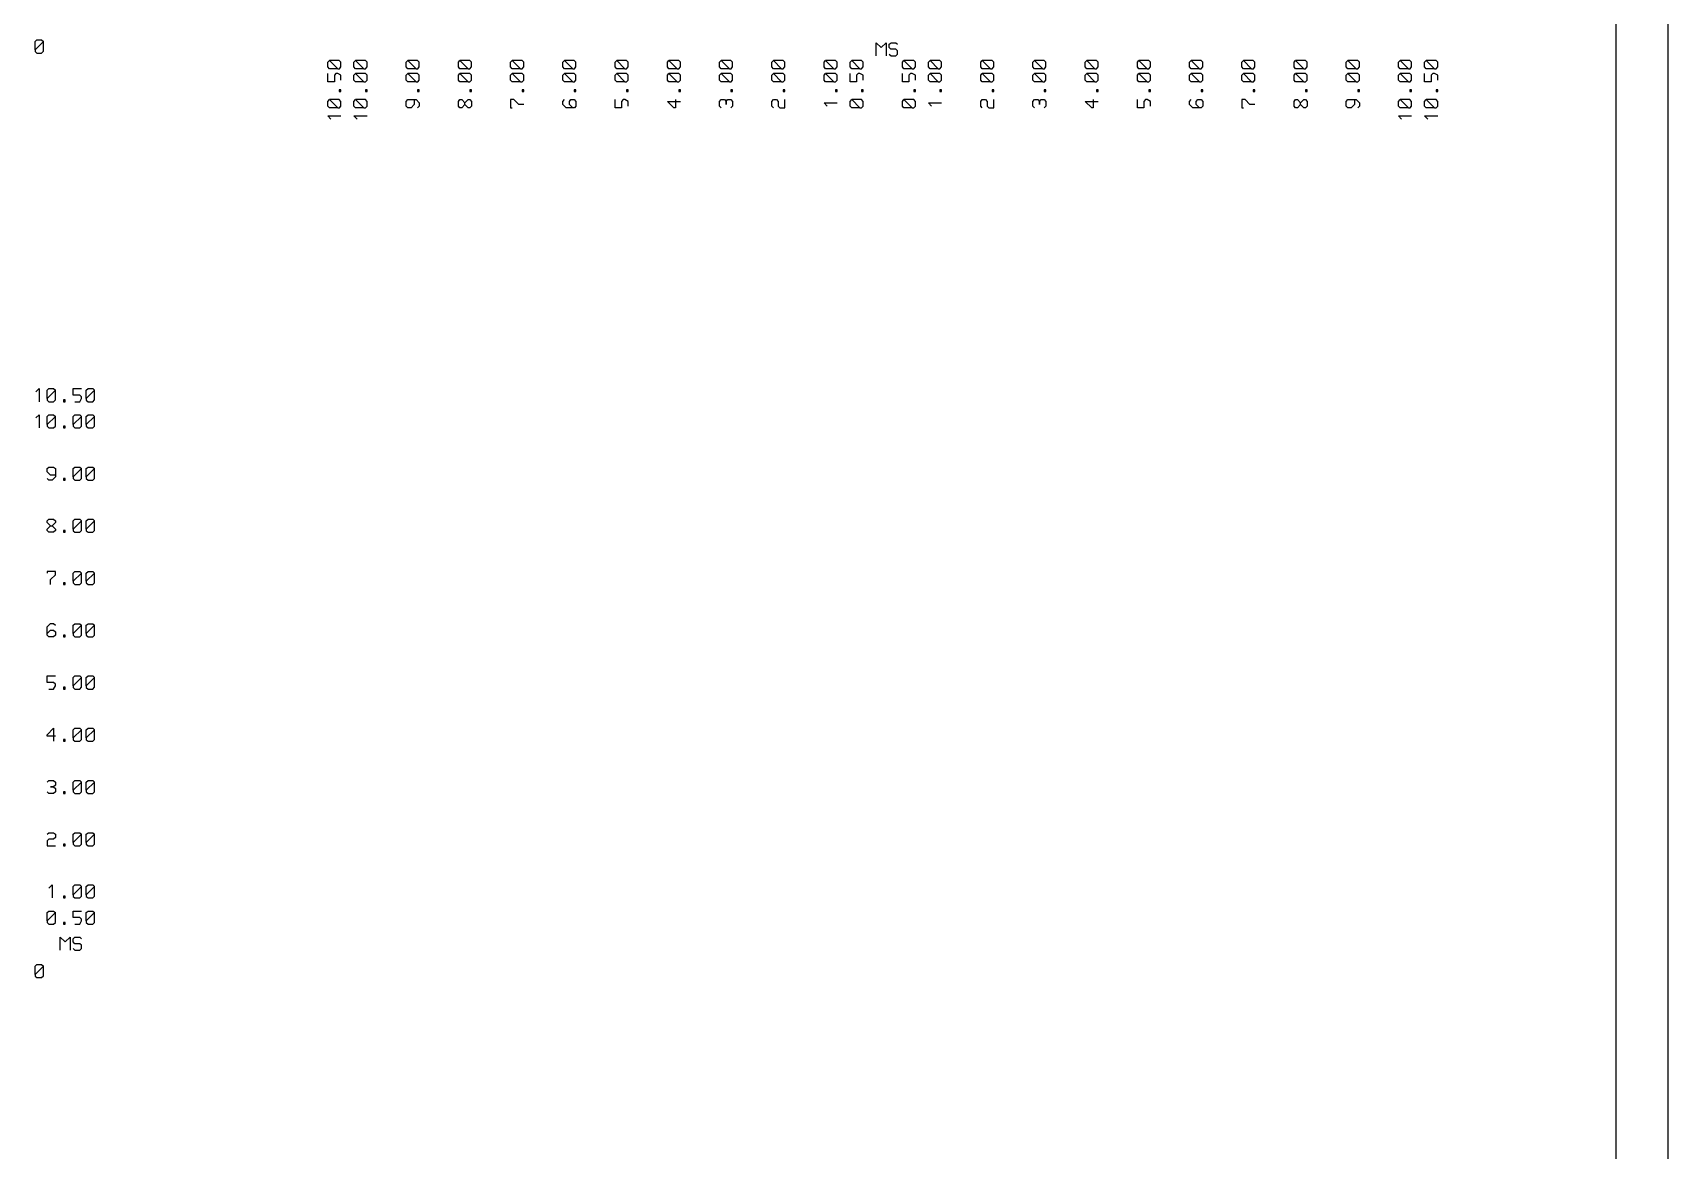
# Model space of a CAD drawing. Header units: millimetres. Extents: x -75152 to 353425, y 12138 to 222005.
# Drawn here: x 322109 to 353425, y 128264 to 149658 of the extents above; entities that cross this region are included whole.
import ezdxf

# ---------------------------------------------------------------- set-up
doc = ezdxf.new("R2010")
doc.units = ezdxf.units.MM
doc.layers.add('11', color=7, linetype='Continuous')

# ---------------------------------------------------------------- blocks, each defined once
blk = doc.blocks.new('A$C3242291E')
at = {"layer": '11', "color": 7, "linetype": 'Continuous'}
for points in [[(0, 0), (175200, 0), (175200, 65899), (0, 65899), (0, 0)], [(1000, 1000), (174200, 1000), (174200, 64899), (1000, 64899), (1000, 1000)], [(143930, 42462), (143930, 42619), (143930, 42619), (143963, 42649), (143963, 42649), (144055, 42649), (144055, 42649), (144088, 42619), (144088, 42619), (143930, 42462), (143930, 42462), (143930, 42429), (143930, 42429), (143963, 42399), (143963, 42399), (144055, 42399), (144055, 42399), (144088, 42432), (144088, 42432), (144088, 42619)], [(160035, 42346), (160035, 42471), (160035, 42596), (160035, 42596), (160130, 42504), (160130, 42504), (160223, 42596), (160223, 42596), (160223, 42471), (160223, 42346)], [(160285, 42376), (160318, 42346), (160318, 42346), (160410, 42346), (160410, 42346), (160443, 42379), (160443, 42379), (160443, 42441), (160443, 42441), (160410, 42471), (160410, 42471), (160315, 42471), (160315, 42471), (160285, 42504), (160285, 42504), (160285, 42566), (160285, 42566), (160318, 42596), (160318, 42596), (160410, 42596), (160410, 42596), (160443, 42566)], [(149723, 42099), (149565, 42099), (149565, 42099), (149535, 42132), (149535, 42132), (149535, 42224), (149535, 42224), (149565, 42257), (149565, 42257), (149723, 42099), (149723, 42099), (149755, 42099), (149755, 42099), (149785, 42132), (149785, 42132), (149785, 42224), (149785, 42224), (149753, 42257), (149753, 42257), (149565, 42257)], [(149785, 41882), (149785, 41974), (149785, 41974), (149723, 42007), (149723, 42007), (149690, 42007), (149690, 42007), (149660, 41974), (149660, 41974), (149660, 41849), (149660, 41849), (149535, 41849), (149535, 41849), (149535, 42007)], [(150223, 42099), (150065, 42099), (150065, 42099), (150035, 42132), (150035, 42132), (150035, 42224), (150035, 42224), (150065, 42257), (150065, 42257), (150223, 42099), (150223, 42099), (150255, 42099), (150255, 42099), (150285, 42132), (150285, 42132), (150285, 42224), (150285, 42224), (150253, 42257), (150253, 42257), (150065, 42257)], [(150223, 41849), (150065, 41849), (150065, 41849), (150035, 41882), (150035, 41882), (150035, 41974), (150035, 41974), (150065, 42007), (150065, 42007), (150223, 41849), (150223, 41849), (150255, 41849), (150255, 41849), (150285, 41882), (150285, 41882), (150285, 41974), (150285, 41974), (150253, 42007), (150253, 42007), (150065, 42007)], [(151223, 42099), (151065, 42099), (151065, 42099), (151035, 42132), (151035, 42132), (151035, 42224), (151035, 42224), (151065, 42257), (151065, 42257), (151223, 42099), (151223, 42099), (151255, 42099), (151255, 42099), (151285, 42132), (151285, 42132), (151285, 42224), (151285, 42224), (151253, 42257), (151253, 42257), (151065, 42257)], [(151223, 41849), (151065, 41849), (151065, 41849), (151035, 41882), (151035, 41882), (151035, 41974), (151035, 41974), (151065, 42007), (151065, 42007), (151223, 41849), (151223, 41849), (151255, 41849), (151255, 41849), (151285, 41882), (151285, 41882), (151285, 41974), (151285, 41974), (151253, 42007), (151253, 42007), (151065, 42007)], [(152223, 42099), (152065, 42099), (152065, 42099), (152035, 42132), (152035, 42132), (152035, 42224), (152035, 42224), (152065, 42257), (152065, 42257), (152223, 42099), (152223, 42099), (152255, 42099), (152255, 42099), (152285, 42132), (152285, 42132), (152285, 42224), (152285, 42224), (152253, 42257), (152253, 42257), (152065, 42257)], [(152223, 41849), (152065, 41849), (152065, 41849), (152035, 41882), (152035, 41882), (152035, 41974), (152035, 41974), (152065, 42007), (152065, 42007), (152223, 41849), (152223, 41849), (152255, 41849), (152255, 41849), (152285, 41882), (152285, 41882), (152285, 41974), (152285, 41974), (152253, 42007), (152253, 42007), (152065, 42007)], [(153223, 42099), (153065, 42099), (153065, 42099), (153035, 42132), (153035, 42132), (153035, 42224), (153035, 42224), (153065, 42257), (153065, 42257), (153223, 42099), (153223, 42099), (153255, 42099), (153255, 42099), (153285, 42132), (153285, 42132), (153285, 42224), (153285, 42224), (153253, 42257), (153253, 42257), (153065, 42257)], [(153223, 41849), (153065, 41849), (153065, 41849), (153035, 41882), (153035, 41882), (153035, 41974), (153035, 41974), (153065, 42007), (153065, 42007), (153223, 41849), (153223, 41849), (153255, 41849), (153255, 41849), (153285, 41882), (153285, 41882), (153285, 41974), (153285, 41974), (153253, 42007), (153253, 42007), (153065, 42007)], [(154223, 42099), (154065, 42099), (154065, 42099), (154035, 42132), (154035, 42132), (154035, 42224), (154035, 42224), (154065, 42257), (154065, 42257), (154223, 42099), (154223, 42099), (154255, 42099), (154255, 42099), (154285, 42132), (154285, 42132), (154285, 42224), (154285, 42224), (154253, 42257), (154253, 42257), (154065, 42257)], [(154223, 41849), (154065, 41849), (154065, 41849), (154035, 41882), (154035, 41882), (154035, 41974), (154035, 41974), (154065, 42007), (154065, 42007), (154223, 41849), (154223, 41849), (154255, 41849), (154255, 41849), (154285, 41882), (154285, 41882), (154285, 41974), (154285, 41974), (154253, 42007), (154253, 42007), (154065, 42007)], [(155223, 42099), (155065, 42099), (155065, 42099), (155035, 42132), (155035, 42132), (155035, 42224), (155035, 42224), (155065, 42257), (155065, 42257), (155223, 42099), (155223, 42099), (155255, 42099), (155255, 42099), (155285, 42132), (155285, 42132), (155285, 42224), (155285, 42224), (155253, 42257), (155253, 42257), (155065, 42257)], [(155223, 41849), (155065, 41849), (155065, 41849), (155035, 41882), (155035, 41882), (155035, 41974), (155035, 41974), (155065, 42007), (155065, 42007), (155223, 41849), (155223, 41849), (155255, 41849), (155255, 41849), (155285, 41882), (155285, 41882), (155285, 41974), (155285, 41974), (155253, 42007), (155253, 42007), (155065, 42007)], [(156223, 42099), (156065, 42099), (156065, 42099), (156035, 42132), (156035, 42132), (156035, 42224), (156035, 42224), (156065, 42257), (156065, 42257), (156223, 42099), (156223, 42099), (156255, 42099), (156255, 42099), (156285, 42132), (156285, 42132), (156285, 42224), (156285, 42224), (156253, 42257), (156253, 42257), (156065, 42257)], [(156223, 41849), (156065, 41849), (156065, 41849), (156035, 41882), (156035, 41882), (156035, 41974), (156035, 41974), (156065, 42007), (156065, 42007), (156223, 41849), (156223, 41849), (156255, 41849), (156255, 41849), (156285, 41882), (156285, 41882), (156285, 41974), (156285, 41974), (156253, 42007), (156253, 42007), (156065, 42007)], [(157223, 42099), (157065, 42099), (157065, 42099), (157035, 42132), (157035, 42132), (157035, 42224), (157035, 42224), (157065, 42257), (157065, 42257), (157223, 42099), (157223, 42099), (157255, 42099), (157255, 42099), (157285, 42132), (157285, 42132), (157285, 42224), (157285, 42224), (157253, 42257), (157253, 42257), (157065, 42257)], [(157223, 41849), (157065, 41849), (157065, 41849), (157035, 41882), (157035, 41882), (157035, 41974), (157035, 41974), (157065, 42007), (157065, 42007), (157223, 41849), (157223, 41849), (157255, 41849), (157255, 41849), (157285, 41882), (157285, 41882), (157285, 41974), (157285, 41974), (157253, 42007), (157253, 42007), (157065, 42007)], [(158223, 42099), (158065, 42099), (158065, 42099), (158035, 42132), (158035, 42132), (158035, 42224), (158035, 42224), (158065, 42257), (158065, 42257), (158223, 42099), (158223, 42099), (158255, 42099), (158255, 42099), (158285, 42132), (158285, 42132), (158285, 42224), (158285, 42224), (158253, 42257), (158253, 42257), (158065, 42257)], [(158223, 41849), (158065, 41849), (158065, 41849), (158035, 41882), (158035, 41882), (158035, 41974), (158035, 41974), (158065, 42007), (158065, 42007), (158223, 41849), (158223, 41849), (158255, 41849), (158255, 41849), (158285, 41882), (158285, 41882), (158285, 41974), (158285, 41974), (158253, 42007), (158253, 42007), (158065, 42007)], [(159223, 42099), (159065, 42099), (159065, 42099), (159035, 42132), (159035, 42132), (159035, 42224), (159035, 42224), (159065, 42257), (159065, 42257), (159223, 42099), (159223, 42099), (159255, 42099), (159255, 42099), (159285, 42132), (159285, 42132), (159285, 42224), (159285, 42224), (159253, 42257), (159253, 42257), (159065, 42257)], [(159223, 41849), (159065, 41849), (159065, 41849), (159035, 41882), (159035, 41882), (159035, 41974), (159035, 41974), (159065, 42007), (159065, 42007), (159223, 41849), (159223, 41849), (159255, 41849), (159255, 41849), (159285, 41882), (159285, 41882), (159285, 41974), (159285, 41974), (159253, 42007), (159253, 42007), (159065, 42007)], [(159723, 42099), (159565, 42099), (159565, 42099), (159535, 42132), (159535, 42132), (159535, 42224), (159535, 42224), (159565, 42257), (159565, 42257), (159723, 42099), (159723, 42099), (159755, 42099), (159755, 42099), (159785, 42132), (159785, 42132), (159785, 42224), (159785, 42224), (159753, 42257), (159753, 42257), (159565, 42257)], [(159785, 41882), (159785, 41974), (159785, 41974), (159723, 42007), (159723, 42007), (159690, 42007), (159690, 42007), (159660, 41974), (159660, 41974), (159660, 41849), (159660, 41849), (159535, 41849), (159535, 41849), (159535, 42007)], [(160723, 42099), (160565, 42099), (160565, 42099), (160535, 42132), (160535, 42132), (160535, 42224), (160535, 42224), (160565, 42257), (160565, 42257), (160723, 42099), (160723, 42099), (160755, 42099), (160755, 42099), (160785, 42132), (160785, 42132), (160785, 42224), (160785, 42224), (160753, 42257), (160753, 42257), (160565, 42257)], [(160785, 41882), (160785, 41974), (160785, 41974), (160723, 42007), (160723, 42007), (160690, 42007), (160690, 42007), (160660, 41974), (160660, 41974), (160660, 41849), (160660, 41849), (160535, 41849), (160535, 41849), (160535, 42007)], [(161223, 42099), (161065, 42099), (161065, 42099), (161035, 42132), (161035, 42132), (161035, 42224), (161035, 42224), (161065, 42257), (161065, 42257), (161223, 42099), (161223, 42099), (161255, 42099), (161255, 42099), (161285, 42132), (161285, 42132), (161285, 42224), (161285, 42224), (161253, 42257), (161253, 42257), (161065, 42257)], [(161223, 41849), (161065, 41849), (161065, 41849), (161035, 41882), (161035, 41882), (161035, 41974), (161035, 41974), (161065, 42007), (161065, 42007), (161223, 41849), (161223, 41849), (161255, 41849), (161255, 41849), (161285, 41882), (161285, 41882), (161285, 41974), (161285, 41974), (161253, 42007), (161253, 42007), (161065, 42007)], [(162223, 42099), (162065, 42099), (162065, 42099), (162035, 42132), (162035, 42132), (162035, 42224), (162035, 42224), (162065, 42257), (162065, 42257), (162223, 42099), (162223, 42099), (162255, 42099), (162255, 42099), (162285, 42132), (162285, 42132), (162285, 42224), (162285, 42224), (162253, 42257), (162253, 42257), (162065, 42257)], [(162223, 41849), (162065, 41849), (162065, 41849), (162035, 41882), (162035, 41882), (162035, 41974), (162035, 41974), (162065, 42007), (162065, 42007), (162223, 41849), (162223, 41849), (162255, 41849), (162255, 41849), (162285, 41882), (162285, 41882), (162285, 41974), (162285, 41974), (162253, 42007), (162253, 42007), (162065, 42007)], [(163223, 42099), (163065, 42099), (163065, 42099), (163035, 42132), (163035, 42132), (163035, 42224), (163035, 42224), (163065, 42257), (163065, 42257), (163223, 42099), (163223, 42099), (163255, 42099), (163255, 42099), (163285, 42132), (163285, 42132), (163285, 42224), (163285, 42224), (163253, 42257), (163253, 42257), (163065, 42257)], [(163223, 41849), (163065, 41849), (163065, 41849), (163035, 41882), (163035, 41882), (163035, 41974), (163035, 41974), (163065, 42007), (163065, 42007), (163223, 41849), (163223, 41849), (163255, 41849), (163255, 41849), (163285, 41882), (163285, 41882), (163285, 41974), (163285, 41974), (163253, 42007), (163253, 42007), (163065, 42007)], [(164223, 42099), (164065, 42099), (164065, 42099), (164035, 42132), (164035, 42132), (164035, 42224), (164035, 42224), (164065, 42257), (164065, 42257), (164223, 42099), (164223, 42099), (164255, 42099), (164255, 42099), (164285, 42132), (164285, 42132), (164285, 42224), (164285, 42224), (164253, 42257), (164253, 42257), (164065, 42257)], [(164223, 41849), (164065, 41849), (164065, 41849), (164035, 41882), (164035, 41882), (164035, 41974), (164035, 41974), (164065, 42007), (164065, 42007), (164223, 41849), (164223, 41849), (164255, 41849), (164255, 41849), (164285, 41882), (164285, 41882), (164285, 41974), (164285, 41974), (164253, 42007), (164253, 42007), (164065, 42007)], [(165223, 42099), (165065, 42099), (165065, 42099), (165035, 42132), (165035, 42132), (165035, 42224), (165035, 42224), (165065, 42257), (165065, 42257), (165223, 42099), (165223, 42099), (165255, 42099), (165255, 42099), (165285, 42132), (165285, 42132), (165285, 42224), (165285, 42224), (165253, 42257), (165253, 42257), (165065, 42257)], [(165223, 41849), (165065, 41849), (165065, 41849), (165035, 41882), (165035, 41882), (165035, 41974), (165035, 41974), (165065, 42007), (165065, 42007), (165223, 41849), (165223, 41849), (165255, 41849), (165255, 41849), (165285, 41882), (165285, 41882), (165285, 41974), (165285, 41974), (165253, 42007), (165253, 42007), (165065, 42007)], [(166223, 42099), (166065, 42099), (166065, 42099), (166035, 42132), (166035, 42132), (166035, 42224), (166035, 42224), (166065, 42257), (166065, 42257), (166223, 42099), (166223, 42099), (166255, 42099), (166255, 42099), (166285, 42132), (166285, 42132), (166285, 42224), (166285, 42224), (166253, 42257), (166253, 42257), (166065, 42257)], [(166223, 41849), (166065, 41849), (166065, 41849), (166035, 41882), (166035, 41882), (166035, 41974), (166035, 41974), (166065, 42007), (166065, 42007), (166223, 41849), (166223, 41849), (166255, 41849), (166255, 41849), (166285, 41882), (166285, 41882), (166285, 41974), (166285, 41974), (166253, 42007), (166253, 42007), (166065, 42007)], [(167223, 42099), (167065, 42099), (167065, 42099), (167035, 42132), (167035, 42132), (167035, 42224), (167035, 42224), (167065, 42257), (167065, 42257), (167223, 42099), (167223, 42099), (167255, 42099), (167255, 42099), (167285, 42132), (167285, 42132), (167285, 42224), (167285, 42224), (167253, 42257), (167253, 42257), (167065, 42257)], [(167223, 41849), (167065, 41849), (167065, 41849), (167035, 41882), (167035, 41882), (167035, 41974), (167035, 41974), (167065, 42007), (167065, 42007), (167223, 41849), (167223, 41849), (167255, 41849), (167255, 41849), (167285, 41882), (167285, 41882), (167285, 41974), (167285, 41974), (167253, 42007), (167253, 42007), (167065, 42007)], [(168223, 42099), (168065, 42099), (168065, 42099), (168035, 42132), (168035, 42132), (168035, 42224), (168035, 42224), (168065, 42257), (168065, 42257), (168223, 42099), (168223, 42099), (168255, 42099), (168255, 42099), (168285, 42132), (168285, 42132), (168285, 42224), (168285, 42224), (168253, 42257), (168253, 42257), (168065, 42257)], [(168223, 41849), (168065, 41849), (168065, 41849), (168035, 41882), (168035, 41882), (168035, 41974), (168035, 41974), (168065, 42007), (168065, 42007), (168223, 41849), (168223, 41849), (168255, 41849), (168255, 41849), (168285, 41882), (168285, 41882), (168285, 41974), (168285, 41974), (168253, 42007), (168253, 42007), (168065, 42007)], [(169223, 42099), (169065, 42099), (169065, 42099), (169035, 42132), (169035, 42132), (169035, 42224), (169035, 42224), (169065, 42257), (169065, 42257), (169223, 42099), (169223, 42099), (169255, 42099), (169255, 42099), (169285, 42132), (169285, 42132), (169285, 42224), (169285, 42224), (169253, 42257), (169253, 42257), (169065, 42257)], [(169223, 41849), (169065, 41849), (169065, 41849), (169035, 41882), (169035, 41882), (169035, 41974), (169035, 41974), (169065, 42007), (169065, 42007), (169223, 41849), (169223, 41849), (169255, 41849), (169255, 41849), (169285, 41882), (169285, 41882), (169285, 41974), (169285, 41974), (169253, 42007), (169253, 42007), (169065, 42007)], [(170223, 42099), (170065, 42099), (170065, 42099), (170035, 42132), (170035, 42132), (170035, 42224), (170035, 42224), (170065, 42257), (170065, 42257), (170223, 42099), (170223, 42099), (170255, 42099), (170255, 42099), (170285, 42132), (170285, 42132), (170285, 42224), (170285, 42224), (170253, 42257), (170253, 42257), (170065, 42257)], [(170223, 41849), (170065, 41849), (170065, 41849), (170035, 41882), (170035, 41882), (170035, 41974), (170035, 41974), (170065, 42007), (170065, 42007), (170223, 41849), (170223, 41849), (170255, 41849), (170255, 41849), (170285, 41882), (170285, 41882), (170285, 41974), (170285, 41974), (170253, 42007), (170253, 42007), (170065, 42007)], [(170723, 42099), (170565, 42099), (170565, 42099), (170535, 42132), (170535, 42132), (170535, 42224), (170535, 42224), (170565, 42257), (170565, 42257), (170723, 42099), (170723, 42099), (170755, 42099), (170755, 42099), (170785, 42132), (170785, 42132), (170785, 42224), (170785, 42224), (170753, 42257), (170753, 42257), (170565, 42257)], [(170785, 41882), (170785, 41974), (170785, 41974), (170723, 42007), (170723, 42007), (170690, 42007), (170690, 42007), (170660, 41974), (170660, 41974), (170660, 41849), (170660, 41849), (170535, 41849), (170535, 41849), (170535, 42007)], [(149785, 41662), (149785, 41694), (149785, 41694), (149753, 41694), (149753, 41694), (149753, 41662), (149753, 41662), (149785, 41662), (149785, 41662), (149785, 41694)], [(150285, 41662), (150285, 41694), (150285, 41694), (150253, 41694), (150253, 41694), (150253, 41662), (150253, 41662), (150285, 41662), (150285, 41662), (150285, 41694)], [(151285, 41662), (151285, 41694), (151285, 41694), (151253, 41694), (151253, 41694), (151253, 41662), (151253, 41662), (151285, 41662), (151285, 41662), (151285, 41694)], [(152285, 41662), (152285, 41694), (152285, 41694), (152253, 41694), (152253, 41694), (152253, 41662), (152253, 41662), (152285, 41662), (152285, 41662), (152285, 41694)], [(153285, 41662), (153285, 41694), (153285, 41694), (153253, 41694), (153253, 41694), (153253, 41662), (153253, 41662), (153285, 41662), (153285, 41662), (153285, 41694)], [(154285, 41662), (154285, 41694), (154285, 41694), (154253, 41694), (154253, 41694), (154253, 41662), (154253, 41662), (154285, 41662), (154285, 41662), (154285, 41694)], [(155285, 41662), (155285, 41694), (155285, 41694), (155253, 41694), (155253, 41694), (155253, 41662), (155253, 41662), (155285, 41662), (155285, 41662), (155285, 41694)], [(156285, 41662), (156285, 41694), (156285, 41694), (156253, 41694), (156253, 41694), (156253, 41662), (156253, 41662), (156285, 41662), (156285, 41662), (156285, 41694)], [(157285, 41662), (157285, 41694), (157285, 41694), (157253, 41694), (157253, 41694), (157253, 41662), (157253, 41662), (157285, 41662), (157285, 41662), (157285, 41694)], [(158285, 41662), (158285, 41694), (158285, 41694), (158253, 41694), (158253, 41694), (158253, 41662), (158253, 41662), (158285, 41662), (158285, 41662), (158285, 41694)], [(159285, 41662), (159285, 41694), (159285, 41694), (159253, 41694), (159253, 41694), (159253, 41662), (159253, 41662), (159285, 41662), (159285, 41662), (159285, 41694)], [(159785, 41662), (159785, 41694), (159785, 41694), (159753, 41694), (159753, 41694), (159753, 41662), (159753, 41662), (159785, 41662), (159785, 41662), (159785, 41694)], [(160785, 41662), (160785, 41694), (160785, 41694), (160753, 41694), (160753, 41694), (160753, 41662), (160753, 41662), (160785, 41662), (160785, 41662), (160785, 41694)], [(161285, 41662), (161285, 41694), (161285, 41694), (161253, 41694), (161253, 41694), (161253, 41662), (161253, 41662), (161285, 41662), (161285, 41662), (161285, 41694)], [(162285, 41662), (162285, 41694), (162285, 41694), (162253, 41694), (162253, 41694), (162253, 41662), (162253, 41662), (162285, 41662), (162285, 41662), (162285, 41694)], [(163285, 41662), (163285, 41694), (163285, 41694), (163253, 41694), (163253, 41694), (163253, 41662), (163253, 41662), (163285, 41662), (163285, 41662), (163285, 41694)], [(164285, 41662), (164285, 41694), (164285, 41694), (164253, 41694), (164253, 41694), (164253, 41662), (164253, 41662), (164285, 41662), (164285, 41662), (164285, 41694)], [(165285, 41662), (165285, 41694), (165285, 41694), (165253, 41694), (165253, 41694), (165253, 41662), (165253, 41662), (165285, 41662), (165285, 41662), (165285, 41694)], [(166285, 41662), (166285, 41694), (166285, 41694), (166253, 41694), (166253, 41694), (166253, 41662), (166253, 41662), (166285, 41662), (166285, 41662), (166285, 41694)], [(167285, 41662), (167285, 41694), (167285, 41694), (167253, 41694), (167253, 41694), (167253, 41662), (167253, 41662), (167285, 41662), (167285, 41662), (167285, 41694)], [(168285, 41662), (168285, 41694), (168285, 41694), (168253, 41694), (168253, 41694), (168253, 41662), (168253, 41662), (168285, 41662), (168285, 41662), (168285, 41694)], [(169285, 41662), (169285, 41694), (169285, 41694), (169253, 41694), (169253, 41694), (169253, 41662), (169253, 41662), (169285, 41662), (169285, 41662), (169285, 41694)], [(170285, 41662), (170285, 41694), (170285, 41694), (170253, 41694), (170253, 41694), (170253, 41662), (170253, 41662), (170285, 41662), (170285, 41662), (170285, 41694)], [(170785, 41662), (170785, 41694), (170785, 41694), (170753, 41694), (170753, 41694), (170753, 41662), (170753, 41662), (170785, 41662), (170785, 41662), (170785, 41694)], [(149723, 41349), (149565, 41349), (149565, 41349), (149535, 41382), (149535, 41382), (149535, 41474), (149535, 41474), (149565, 41507), (149565, 41507), (149723, 41349), (149723, 41349), (149755, 41349), (149755, 41349), (149785, 41382), (149785, 41382), (149785, 41474), (149785, 41474), (149753, 41507), (149753, 41507), (149565, 41507)], [(150223, 41349), (150065, 41349), (150065, 41349), (150035, 41382), (150035, 41382), (150035, 41474), (150035, 41474), (150065, 41507), (150065, 41507), (150223, 41349), (150223, 41349), (150255, 41349), (150255, 41349), (150285, 41382), (150285, 41382), (150285, 41474), (150285, 41474), (150253, 41507), (150253, 41507), (150065, 41507)], [(151190, 41507), (151190, 41412), (151190, 41412), (151128, 41349), (151128, 41349), (151065, 41349), (151065, 41349), (151035, 41382), (151035, 41382), (151035, 41474), (151035, 41474), (151065, 41507), (151065, 41507), (151223, 41507), (151223, 41507), (151285, 41444), (151285, 41444), (151285, 41382), (151285, 41382), (151253, 41349)], [(152160, 41412), (152098, 41349), (152098, 41349), (152065, 41349), (152065, 41349), (152035, 41382), (152035, 41382), (152035, 41474), (152035, 41474), (152065, 41507), (152065, 41507), (152098, 41507), (152098, 41507), (152160, 41444), (152160, 41444), (152223, 41507), (152223, 41507), (152253, 41507), (152253, 41507), (152285, 41474), (152285, 41474), (152285, 41382), (152285, 41382), (152253, 41349), (152253, 41349), (152223, 41349), (152223, 41349), (152160, 41412), (152160, 41412), (152160, 41444)], [(153285, 41412), (153190, 41412), (153190, 41412), (153098, 41507), (153098, 41507), (153035, 41507), (153035, 41507), (153035, 41349), (153035, 41349), (153065, 41349)], [(154223, 41349), (154160, 41412), (154160, 41412), (154160, 41474), (154160, 41474), (154190, 41507), (154190, 41507), (154253, 41507), (154253, 41507), (154285, 41474), (154285, 41474), (154285, 41382), (154285, 41382), (154255, 41349), (154255, 41349), (154098, 41349), (154098, 41349), (154033, 41412), (154033, 41412), (154033, 41474), (154033, 41474), (154065, 41507)], [(155285, 41382), (155285, 41474), (155285, 41474), (155223, 41507), (155223, 41507), (155190, 41507), (155190, 41507), (155160, 41474), (155160, 41474), (155160, 41349), (155160, 41349), (155035, 41349), (155035, 41349), (155035, 41507)], [(156190, 41507), (156190, 41349), (156190, 41349), (156160, 41349), (156160, 41349), (156035, 41474), (156035, 41474), (156160, 41474), (156285, 41474)], [(157065, 41349), (157035, 41382), (157035, 41382), (157035, 41474), (157035, 41474), (157065, 41507), (157065, 41507), (157128, 41507), (157128, 41507), (157160, 41474), (157160, 41474), (157160, 41412), (157160, 41412), (157160, 41474), (157160, 41474), (157190, 41507), (157190, 41507), (157253, 41507), (157253, 41507), (157285, 41474), (157285, 41474), (157285, 41382), (157285, 41382), (157253, 41349)], [(158065, 41349), (158035, 41382), (158035, 41382), (158035, 41474), (158035, 41474), (158065, 41507), (158065, 41507), (158128, 41507), (158128, 41507), (158160, 41474), (158160, 41474), (158160, 41382), (158160, 41382), (158190, 41349), (158190, 41349), (158285, 41349), (158285, 41349), (158285, 41507)], [(159095, 41382), (159035, 41444), (159035, 41444), (159160, 41444), (159285, 41444)], [(159723, 41349), (159565, 41349), (159565, 41349), (159535, 41382), (159535, 41382), (159535, 41474), (159535, 41474), (159565, 41507), (159565, 41507), (159723, 41349), (159723, 41349), (159755, 41349), (159755, 41349), (159785, 41382), (159785, 41382), (159785, 41474), (159785, 41474), (159753, 41507), (159753, 41507), (159565, 41507)], [(160723, 41349), (160565, 41349), (160565, 41349), (160535, 41382), (160535, 41382), (160535, 41474), (160535, 41474), (160565, 41507), (160565, 41507), (160723, 41349), (160723, 41349), (160755, 41349), (160755, 41349), (160785, 41382), (160785, 41382), (160785, 41474), (160785, 41474), (160753, 41507), (160753, 41507), (160565, 41507)], [(161095, 41382), (161035, 41444), (161035, 41444), (161160, 41444), (161285, 41444)], [(162065, 41349), (162035, 41382), (162035, 41382), (162035, 41474), (162035, 41474), (162065, 41507), (162065, 41507), (162128, 41507), (162128, 41507), (162160, 41474), (162160, 41474), (162160, 41382), (162160, 41382), (162190, 41349), (162190, 41349), (162285, 41349), (162285, 41349), (162285, 41507)], [(163065, 41349), (163035, 41382), (163035, 41382), (163035, 41474), (163035, 41474), (163065, 41507), (163065, 41507), (163128, 41507), (163128, 41507), (163160, 41474), (163160, 41474), (163160, 41412), (163160, 41412), (163160, 41474), (163160, 41474), (163190, 41507), (163190, 41507), (163253, 41507), (163253, 41507), (163285, 41474), (163285, 41474), (163285, 41382), (163285, 41382), (163253, 41349)], [(164190, 41507), (164190, 41349), (164190, 41349), (164160, 41349), (164160, 41349), (164035, 41474), (164035, 41474), (164160, 41474), (164285, 41474)], [(165285, 41382), (165285, 41474), (165285, 41474), (165223, 41507), (165223, 41507), (165190, 41507), (165190, 41507), (165160, 41474), (165160, 41474), (165160, 41349), (165160, 41349), (165035, 41349), (165035, 41349), (165035, 41507)], [(166223, 41349), (166160, 41412), (166160, 41412), (166160, 41474), (166160, 41474), (166190, 41507), (166190, 41507), (166253, 41507), (166253, 41507), (166285, 41474), (166285, 41474), (166285, 41382), (166285, 41382), (166255, 41349), (166255, 41349), (166098, 41349), (166098, 41349), (166033, 41412), (166033, 41412), (166033, 41474), (166033, 41474), (166065, 41507)], [(167285, 41412), (167190, 41412), (167190, 41412), (167098, 41507), (167098, 41507), (167035, 41507), (167035, 41507), (167035, 41349), (167035, 41349), (167065, 41349)], [(168160, 41412), (168098, 41349), (168098, 41349), (168065, 41349), (168065, 41349), (168035, 41382), (168035, 41382), (168035, 41474), (168035, 41474), (168065, 41507), (168065, 41507), (168098, 41507), (168098, 41507), (168160, 41444), (168160, 41444), (168223, 41507), (168223, 41507), (168253, 41507), (168253, 41507), (168285, 41474), (168285, 41474), (168285, 41382), (168285, 41382), (168253, 41349), (168253, 41349), (168223, 41349), (168223, 41349), (168160, 41412), (168160, 41412), (168160, 41444)], [(169190, 41507), (169190, 41412), (169190, 41412), (169128, 41349), (169128, 41349), (169065, 41349), (169065, 41349), (169035, 41382), (169035, 41382), (169035, 41474), (169035, 41474), (169065, 41507), (169065, 41507), (169223, 41507), (169223, 41507), (169285, 41444), (169285, 41444), (169285, 41382), (169285, 41382), (169253, 41349)], [(170223, 41349), (170065, 41349), (170065, 41349), (170035, 41382), (170035, 41382), (170035, 41474), (170035, 41474), (170065, 41507), (170065, 41507), (170223, 41349), (170223, 41349), (170255, 41349), (170255, 41349), (170285, 41382), (170285, 41382), (170285, 41474), (170285, 41474), (170253, 41507), (170253, 41507), (170065, 41507)], [(170723, 41349), (170565, 41349), (170565, 41349), (170535, 41382), (170535, 41382), (170535, 41474), (170535, 41474), (170565, 41507), (170565, 41507), (170723, 41349), (170723, 41349), (170755, 41349), (170755, 41349), (170785, 41382), (170785, 41382), (170785, 41474), (170785, 41474), (170753, 41507), (170753, 41507), (170565, 41507)], [(149595, 41132), (149535, 41194), (149535, 41194), (149660, 41194), (149785, 41194)], [(150095, 41132), (150035, 41194), (150035, 41194), (150160, 41194), (150285, 41194)], [(170095, 41132), (170035, 41194), (170035, 41194), (170160, 41194), (170285, 41194)], [(170595, 41132), (170535, 41194), (170535, 41194), (170660, 41194), (170785, 41194)], [(143943, 35914), (144005, 35974), (144005, 35974), (144005, 35849), (144005, 35724)], [(144160, 35787), (144160, 35944), (144160, 35944), (144193, 35974), (144193, 35974), (144285, 35974), (144285, 35974), (144318, 35944), (144318, 35944), (144160, 35787), (144160, 35787), (144160, 35754), (144160, 35754), (144193, 35724), (144193, 35724), (144285, 35724), (144285, 35724), (144318, 35757), (144318, 35757), (144318, 35944)], [(144473, 35724), (144505, 35724), (144505, 35724), (144505, 35757), (144505, 35757), (144473, 35757), (144473, 35757), (144473, 35724), (144473, 35724), (144505, 35724)], [(144693, 35724), (144785, 35724), (144785, 35724), (144818, 35787), (144818, 35787), (144818, 35819), (144818, 35819), (144785, 35849), (144785, 35849), (144660, 35849), (144660, 35849), (144660, 35974), (144660, 35974), (144818, 35974)], [(144910, 35787), (144910, 35944), (144910, 35944), (144943, 35974), (144943, 35974), (145035, 35974), (145035, 35974), (145068, 35944), (145068, 35944), (144910, 35787), (144910, 35787), (144910, 35754), (144910, 35754), (144943, 35724), (144943, 35724), (145035, 35724), (145035, 35724), (145068, 35757), (145068, 35757), (145068, 35944)], [(143943, 35414), (144005, 35474), (144005, 35474), (144005, 35349), (144005, 35224)], [(144160, 35287), (144160, 35444), (144160, 35444), (144193, 35474), (144193, 35474), (144285, 35474), (144285, 35474), (144318, 35444), (144318, 35444), (144160, 35287), (144160, 35287), (144160, 35254), (144160, 35254), (144193, 35224), (144193, 35224), (144285, 35224), (144285, 35224), (144318, 35257), (144318, 35257), (144318, 35444)], [(144660, 35287), (144660, 35444), (144660, 35444), (144693, 35474), (144693, 35474), (144785, 35474), (144785, 35474), (144818, 35444), (144818, 35444), (144660, 35287), (144660, 35287), (144660, 35254), (144660, 35254), (144693, 35224), (144693, 35224), (144785, 35224), (144785, 35224), (144818, 35257), (144818, 35257), (144818, 35444)], [(144910, 35287), (144910, 35444), (144910, 35444), (144943, 35474), (144943, 35474), (145035, 35474), (145035, 35474), (145068, 35444), (145068, 35444), (144910, 35287), (144910, 35287), (144910, 35254), (144910, 35254), (144943, 35224), (144943, 35224), (145035, 35224), (145035, 35224), (145068, 35257), (145068, 35257), (145068, 35444)], [(144473, 35224), (144505, 35224), (144505, 35224), (144505, 35257), (144505, 35257), (144473, 35257), (144473, 35257), (144473, 35224), (144473, 35224), (144505, 35224)], [(144318, 34319), (144223, 34319), (144223, 34319), (144160, 34382), (144160, 34382), (144160, 34444), (144160, 34444), (144193, 34474), (144193, 34474), (144285, 34474), (144285, 34474), (144318, 34444), (144318, 34444), (144318, 34287), (144318, 34287), (144255, 34224), (144255, 34224), (144193, 34224), (144193, 34224), (144160, 34257)], [(144660, 34287), (144660, 34444), (144660, 34444), (144693, 34474), (144693, 34474), (144785, 34474), (144785, 34474), (144818, 34444), (144818, 34444), (144660, 34287), (144660, 34287), (144660, 34254), (144660, 34254), (144693, 34224), (144693, 34224), (144785, 34224), (144785, 34224), (144818, 34257), (144818, 34257), (144818, 34444)], [(144910, 34287), (144910, 34444), (144910, 34444), (144943, 34474), (144943, 34474), (145035, 34474), (145035, 34474), (145068, 34444), (145068, 34444), (144910, 34287), (144910, 34287), (144910, 34254), (144910, 34254), (144943, 34224), (144943, 34224), (145035, 34224), (145035, 34224), (145068, 34257), (145068, 34257), (145068, 34444)], [(144473, 34224), (144505, 34224), (144505, 34224), (144505, 34257), (144505, 34257), (144473, 34257), (144473, 34257), (144473, 34224), (144473, 34224), (144505, 34224)], [(144223, 33349), (144160, 33412), (144160, 33412), (144160, 33444), (144160, 33444), (144193, 33474), (144193, 33474), (144285, 33474), (144285, 33474), (144318, 33444), (144318, 33444), (144318, 33412), (144318, 33412), (144255, 33349), (144255, 33349), (144318, 33287), (144318, 33287), (144318, 33257), (144318, 33257), (144285, 33224), (144285, 33224), (144193, 33224), (144193, 33224), (144160, 33257), (144160, 33257), (144160, 33287), (144160, 33287), (144223, 33349), (144223, 33349), (144255, 33349)], [(144473, 33224), (144505, 33224), (144505, 33224), (144505, 33257), (144505, 33257), (144473, 33257), (144473, 33257), (144473, 33224), (144473, 33224), (144505, 33224)], [(144660, 33287), (144660, 33444), (144660, 33444), (144693, 33474), (144693, 33474), (144785, 33474), (144785, 33474), (144818, 33444), (144818, 33444), (144660, 33287), (144660, 33287), (144660, 33254), (144660, 33254), (144693, 33224), (144693, 33224), (144785, 33224), (144785, 33224), (144818, 33257), (144818, 33257), (144818, 33444)], [(144910, 33287), (144910, 33444), (144910, 33444), (144943, 33474), (144943, 33474), (145035, 33474), (145035, 33474), (145068, 33444), (145068, 33444), (144910, 33287), (144910, 33287), (144910, 33254), (144910, 33254), (144943, 33224), (144943, 33224), (145035, 33224), (145035, 33224), (145068, 33257), (145068, 33257), (145068, 33444)], [(144223, 32224), (144223, 32319), (144223, 32319), (144318, 32412), (144318, 32412), (144318, 32474), (144318, 32474), (144160, 32474), (144160, 32474), (144160, 32444)], [(144473, 32224), (144505, 32224), (144505, 32224), (144505, 32257), (144505, 32257), (144473, 32257), (144473, 32257), (144473, 32224), (144473, 32224), (144505, 32224)], [(144660, 32287), (144660, 32444), (144660, 32444), (144693, 32474), (144693, 32474), (144785, 32474), (144785, 32474), (144818, 32444), (144818, 32444), (144660, 32287), (144660, 32287), (144660, 32254), (144660, 32254), (144693, 32224), (144693, 32224), (144785, 32224), (144785, 32224), (144818, 32257), (144818, 32257), (144818, 32444)], [(144910, 32287), (144910, 32444), (144910, 32444), (144943, 32474), (144943, 32474), (145035, 32474), (145035, 32474), (145068, 32444), (145068, 32444), (144910, 32287), (144910, 32287), (144910, 32254), (144910, 32254), (144943, 32224), (144943, 32224), (145035, 32224), (145035, 32224), (145068, 32257), (145068, 32257), (145068, 32444)], [(144160, 31287), (144223, 31349), (144223, 31349), (144285, 31349), (144285, 31349), (144318, 31319), (144318, 31319), (144318, 31257), (144318, 31257), (144285, 31224), (144285, 31224), (144193, 31224), (144193, 31224), (144160, 31254), (144160, 31254), (144160, 31412), (144160, 31412), (144223, 31477), (144223, 31477), (144285, 31477), (144285, 31477), (144318, 31444)], [(144660, 31287), (144660, 31444), (144660, 31444), (144693, 31474), (144693, 31474), (144785, 31474), (144785, 31474), (144818, 31444), (144818, 31444), (144660, 31287), (144660, 31287), (144660, 31254), (144660, 31254), (144693, 31224), (144693, 31224), (144785, 31224), (144785, 31224), (144818, 31257), (144818, 31257), (144818, 31444)], [(144910, 31287), (144910, 31444), (144910, 31444), (144943, 31474), (144943, 31474), (145035, 31474), (145035, 31474), (145068, 31444), (145068, 31444), (144910, 31287), (144910, 31287), (144910, 31254), (144910, 31254), (144943, 31224), (144943, 31224), (145035, 31224), (145035, 31224), (145068, 31257), (145068, 31257), (145068, 31444)], [(144473, 31224), (144505, 31224), (144505, 31224), (144505, 31257), (144505, 31257), (144473, 31257), (144473, 31257), (144473, 31224), (144473, 31224), (144505, 31224)], [(144193, 30224), (144285, 30224), (144285, 30224), (144318, 30287), (144318, 30287), (144318, 30319), (144318, 30319), (144285, 30349), (144285, 30349), (144160, 30349), (144160, 30349), (144160, 30474), (144160, 30474), (144318, 30474)], [(144660, 30287), (144660, 30444), (144660, 30444), (144693, 30474), (144693, 30474), (144785, 30474), (144785, 30474), (144818, 30444), (144818, 30444), (144660, 30287), (144660, 30287), (144660, 30254), (144660, 30254), (144693, 30224), (144693, 30224), (144785, 30224), (144785, 30224), (144818, 30257), (144818, 30257), (144818, 30444)], [(144910, 30287), (144910, 30444), (144910, 30444), (144943, 30474), (144943, 30474), (145035, 30474), (145035, 30474), (145068, 30444), (145068, 30444), (144910, 30287), (144910, 30287), (144910, 30254), (144910, 30254), (144943, 30224), (144943, 30224), (145035, 30224), (145035, 30224), (145068, 30257), (145068, 30257), (145068, 30444)], [(144473, 30224), (144505, 30224), (144505, 30224), (144505, 30257), (144505, 30257), (144473, 30257), (144473, 30257), (144473, 30224), (144473, 30224), (144505, 30224)], [(144318, 29319), (144160, 29319), (144160, 29319), (144160, 29349), (144160, 29349), (144285, 29474), (144285, 29474), (144285, 29349), (144285, 29224)], [(144660, 29287), (144660, 29444), (144660, 29444), (144693, 29474), (144693, 29474), (144785, 29474), (144785, 29474), (144818, 29444), (144818, 29444), (144660, 29287), (144660, 29287), (144660, 29254), (144660, 29254), (144693, 29224), (144693, 29224), (144785, 29224), (144785, 29224), (144818, 29257), (144818, 29257), (144818, 29444)], [(144910, 29287), (144910, 29444), (144910, 29444), (144943, 29474), (144943, 29474), (145035, 29474), (145035, 29474), (145068, 29444), (145068, 29444), (144910, 29287), (144910, 29287), (144910, 29254), (144910, 29254), (144943, 29224), (144943, 29224), (145035, 29224), (145035, 29224), (145068, 29257), (145068, 29257), (145068, 29444)], [(144473, 29224), (144505, 29224), (144505, 29224), (144505, 29257), (144505, 29257), (144473, 29257), (144473, 29257), (144473, 29224), (144473, 29224), (144505, 29224)], [(144160, 28444), (144193, 28474), (144193, 28474), (144285, 28474), (144285, 28474), (144318, 28444), (144318, 28444), (144318, 28382), (144318, 28382), (144285, 28349), (144285, 28349), (144223, 28349), (144223, 28349), (144285, 28349), (144285, 28349), (144318, 28319), (144318, 28319), (144318, 28257), (144318, 28257), (144285, 28224), (144285, 28224), (144193, 28224), (144193, 28224), (144160, 28257)], [(144473, 28224), (144505, 28224), (144505, 28224), (144505, 28257), (144505, 28257), (144473, 28257), (144473, 28257), (144473, 28224), (144473, 28224), (144505, 28224)], [(144660, 28287), (144660, 28444), (144660, 28444), (144693, 28474), (144693, 28474), (144785, 28474), (144785, 28474), (144818, 28444), (144818, 28444), (144660, 28287), (144660, 28287), (144660, 28254), (144660, 28254), (144693, 28224), (144693, 28224), (144785, 28224), (144785, 28224), (144818, 28257), (144818, 28257), (144818, 28444)], [(144910, 28287), (144910, 28444), (144910, 28444), (144943, 28474), (144943, 28474), (145035, 28474), (145035, 28474), (145068, 28444), (145068, 28444), (144910, 28287), (144910, 28287), (144910, 28254), (144910, 28254), (144943, 28224), (144943, 28224), (145035, 28224), (145035, 28224), (145068, 28257), (145068, 28257), (145068, 28444)], [(144160, 27444), (144193, 27474), (144193, 27474), (144285, 27474), (144285, 27474), (144318, 27444), (144318, 27444), (144318, 27382), (144318, 27382), (144285, 27349), (144285, 27349), (144193, 27349), (144193, 27349), (144160, 27319), (144160, 27319), (144160, 27224), (144160, 27224), (144318, 27224)], [(144473, 27224), (144505, 27224), (144505, 27224), (144505, 27257), (144505, 27257), (144473, 27257), (144473, 27257), (144473, 27224), (144473, 27224), (144505, 27224)], [(144660, 27287), (144660, 27444), (144660, 27444), (144693, 27474), (144693, 27474), (144785, 27474), (144785, 27474), (144818, 27444), (144818, 27444), (144660, 27287), (144660, 27287), (144660, 27254), (144660, 27254), (144693, 27224), (144693, 27224), (144785, 27224), (144785, 27224), (144818, 27257), (144818, 27257), (144818, 27444)], [(144910, 27287), (144910, 27444), (144910, 27444), (144943, 27474), (144943, 27474), (145035, 27474), (145035, 27474), (145068, 27444), (145068, 27444), (144910, 27287), (144910, 27287), (144910, 27254), (144910, 27254), (144943, 27224), (144943, 27224), (145035, 27224), (145035, 27224), (145068, 27257), (145068, 27257), (145068, 27444)], [(144193, 26414), (144255, 26474), (144255, 26474), (144255, 26349), (144255, 26224)], [(144660, 26287), (144660, 26444), (144660, 26444), (144693, 26474), (144693, 26474), (144785, 26474), (144785, 26474), (144818, 26444), (144818, 26444), (144660, 26287), (144660, 26287), (144660, 26254), (144660, 26254), (144693, 26224), (144693, 26224), (144785, 26224), (144785, 26224), (144818, 26257), (144818, 26257), (144818, 26444)], [(144910, 26287), (144910, 26444), (144910, 26444), (144943, 26474), (144943, 26474), (145035, 26474), (145035, 26474), (145068, 26444), (145068, 26444), (144910, 26287), (144910, 26287), (144910, 26254), (144910, 26254), (144943, 26224), (144943, 26224), (145035, 26224), (145035, 26224), (145068, 26257), (145068, 26257), (145068, 26444)], [(144473, 26224), (144505, 26224), (144505, 26224), (144505, 26257), (144505, 26257), (144473, 26257), (144473, 26257), (144473, 26224), (144473, 26224), (144505, 26224)], [(144160, 25787), (144160, 25944), (144160, 25944), (144193, 25974), (144193, 25974), (144285, 25974), (144285, 25974), (144318, 25944), (144318, 25944), (144160, 25787), (144160, 25787), (144160, 25754), (144160, 25754), (144193, 25724), (144193, 25724), (144285, 25724), (144285, 25724), (144318, 25757), (144318, 25757), (144318, 25944)], [(144473, 25724), (144505, 25724), (144505, 25724), (144505, 25757), (144505, 25757), (144473, 25757), (144473, 25757), (144473, 25724), (144473, 25724), (144505, 25724)], [(144693, 25724), (144785, 25724), (144785, 25724), (144818, 25787), (144818, 25787), (144818, 25819), (144818, 25819), (144785, 25849), (144785, 25849), (144660, 25849), (144660, 25849), (144660, 25974), (144660, 25974), (144818, 25974)], [(144910, 25787), (144910, 25944), (144910, 25944), (144943, 25974), (144943, 25974), (145035, 25974), (145035, 25974), (145068, 25944), (145068, 25944), (144910, 25787), (144910, 25787), (144910, 25754), (144910, 25754), (144943, 25724), (144943, 25724), (145035, 25724), (145035, 25724), (145068, 25757), (145068, 25757), (145068, 25944)], [(144410, 25224), (144410, 25349), (144410, 25474), (144410, 25474), (144505, 25382), (144505, 25382), (144598, 25474), (144598, 25474), (144598, 25349), (144598, 25224)], [(144660, 25254), (144693, 25224), (144693, 25224), (144785, 25224), (144785, 25224), (144818, 25257), (144818, 25257), (144818, 25319), (144818, 25319), (144785, 25349), (144785, 25349), (144690, 25349), (144690, 25349), (144660, 25382), (144660, 25382), (144660, 25444), (144660, 25444), (144693, 25474), (144693, 25474), (144785, 25474), (144785, 25474), (144818, 25444)], [(143930, 24762), (143930, 24919), (143930, 24919), (143963, 24949), (143963, 24949), (144055, 24949), (144055, 24949), (144088, 24919), (144088, 24919), (143930, 24762), (143930, 24762), (143930, 24729), (143930, 24729), (143963, 24699), (143963, 24699), (144055, 24699), (144055, 24699), (144088, 24732), (144088, 24732), (144088, 24919)]]:
    blk.add_lwpolyline(points, dxfattribs=at)

msp = doc.modelspace()

# ---------------------------------------------------------------- block references
msp.add_blockref('A$C3242291E', (178224.7174, 106869.6139))

doc.saveas('drawing.dxf')
